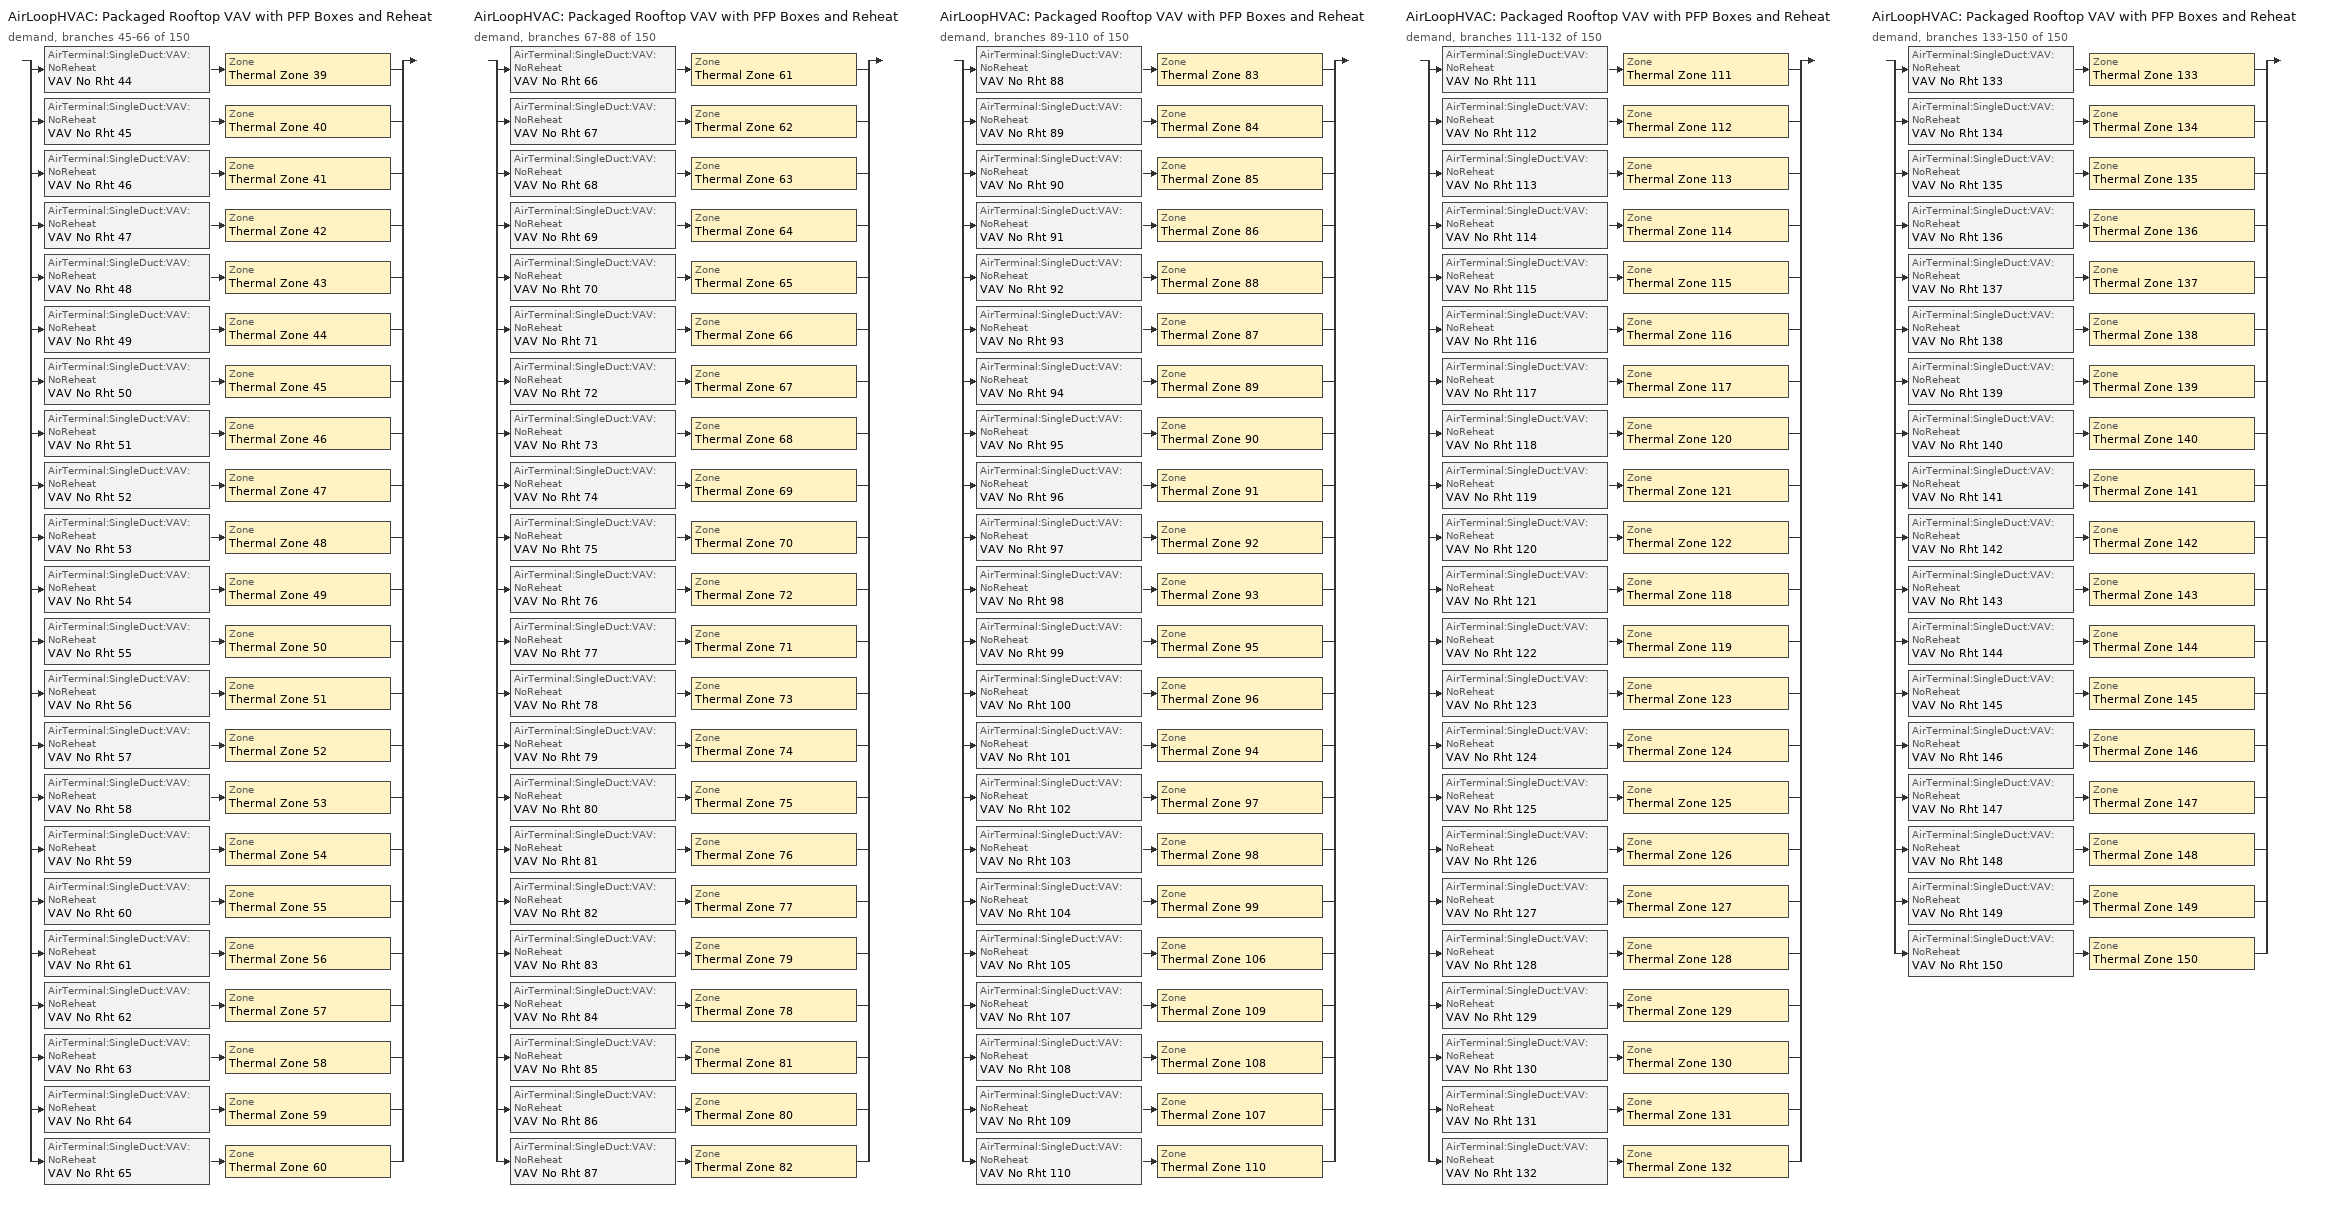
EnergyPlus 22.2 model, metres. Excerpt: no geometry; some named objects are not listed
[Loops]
AirLoopHVAC 'Packaged Rooftop VAV with PFP Boxes and Reheat'
 demand, branches 45-66 of 150: split
  | AirTerminal:SingleDuct:VAV:NoReheat 'VAV No Rht 44' > Zone 'Thermal Zone 39'
  | AirTerminal:SingleDuct:VAV:NoReheat 'VAV No Rht 45' > Zone 'Thermal Zone 40'
  | AirTerminal:SingleDuct:VAV:NoReheat 'VAV No Rht 46' > Zone 'Thermal Zone 41'
  | AirTerminal:SingleDuct:VAV:NoReheat 'VAV No Rht 47' > Zone 'Thermal Zone 42'
  | AirTerminal:SingleDuct:VAV:NoReheat 'VAV No Rht 48' > Zone 'Thermal Zone 43'
  | AirTerminal:SingleDuct:VAV:NoReheat 'VAV No Rht 49' > Zone 'Thermal Zone 44'
  | AirTerminal:SingleDuct:VAV:NoReheat 'VAV No Rht 50' > Zone 'Thermal Zone 45'
  | AirTerminal:SingleDuct:VAV:NoReheat 'VAV No Rht 51' > Zone 'Thermal Zone 46'
  | AirTerminal:SingleDuct:VAV:NoReheat 'VAV No Rht 52' > Zone 'Thermal Zone 47'
  | AirTerminal:SingleDuct:VAV:NoReheat 'VAV No Rht 53' > Zone 'Thermal Zone 48'
  | AirTerminal:SingleDuct:VAV:NoReheat 'VAV No Rht 54' > Zone 'Thermal Zone 49'
  | AirTerminal:SingleDuct:VAV:NoReheat 'VAV No Rht 55' > Zone 'Thermal Zone 50'
  | AirTerminal:SingleDuct:VAV:NoReheat 'VAV No Rht 56' > Zone 'Thermal Zone 51'
  | AirTerminal:SingleDuct:VAV:NoReheat 'VAV No Rht 57' > Zone 'Thermal Zone 52'
  | AirTerminal:SingleDuct:VAV:NoReheat 'VAV No Rht 58' > Zone 'Thermal Zone 53'
  | AirTerminal:SingleDuct:VAV:NoReheat 'VAV No Rht 59' > Zone 'Thermal Zone 54'
  | AirTerminal:SingleDuct:VAV:NoReheat 'VAV No Rht 60' > Zone 'Thermal Zone 55'
  | AirTerminal:SingleDuct:VAV:NoReheat 'VAV No Rht 61' > Zone 'Thermal Zone 56'
  | AirTerminal:SingleDuct:VAV:NoReheat 'VAV No Rht 62' > Zone 'Thermal Zone 57'
  | AirTerminal:SingleDuct:VAV:NoReheat 'VAV No Rht 63' > Zone 'Thermal Zone 58'
  | AirTerminal:SingleDuct:VAV:NoReheat 'VAV No Rht 64' > Zone 'Thermal Zone 59'
  | AirTerminal:SingleDuct:VAV:NoReheat 'VAV No Rht 65' > Zone 'Thermal Zone 60'
AirLoopHVAC 'Packaged Rooftop VAV with PFP Boxes and Reheat'
 demand, branches 67-88 of 150: split
  | AirTerminal:SingleDuct:VAV:NoReheat 'VAV No Rht 66' > Zone 'Thermal Zone 61'
  | AirTerminal:SingleDuct:VAV:NoReheat 'VAV No Rht 67' > Zone 'Thermal Zone 62'
  | AirTerminal:SingleDuct:VAV:NoReheat 'VAV No Rht 68' > Zone 'Thermal Zone 63'
  | AirTerminal:SingleDuct:VAV:NoReheat 'VAV No Rht 69' > Zone 'Thermal Zone 64'
  | AirTerminal:SingleDuct:VAV:NoReheat 'VAV No Rht 70' > Zone 'Thermal Zone 65'
  | AirTerminal:SingleDuct:VAV:NoReheat 'VAV No Rht 71' > Zone 'Thermal Zone 66'
  | AirTerminal:SingleDuct:VAV:NoReheat 'VAV No Rht 72' > Zone 'Thermal Zone 67'
  | AirTerminal:SingleDuct:VAV:NoReheat 'VAV No Rht 73' > Zone 'Thermal Zone 68'
  | AirTerminal:SingleDuct:VAV:NoReheat 'VAV No Rht 74' > Zone 'Thermal Zone 69'
  | AirTerminal:SingleDuct:VAV:NoReheat 'VAV No Rht 75' > Zone 'Thermal Zone 70'
  | AirTerminal:SingleDuct:VAV:NoReheat 'VAV No Rht 76' > Zone 'Thermal Zone 72'
  | AirTerminal:SingleDuct:VAV:NoReheat 'VAV No Rht 77' > Zone 'Thermal Zone 71'
  | AirTerminal:SingleDuct:VAV:NoReheat 'VAV No Rht 78' > Zone 'Thermal Zone 73'
  | AirTerminal:SingleDuct:VAV:NoReheat 'VAV No Rht 79' > Zone 'Thermal Zone 74'
  | AirTerminal:SingleDuct:VAV:NoReheat 'VAV No Rht 80' > Zone 'Thermal Zone 75'
  | AirTerminal:SingleDuct:VAV:NoReheat 'VAV No Rht 81' > Zone 'Thermal Zone 76'
  | AirTerminal:SingleDuct:VAV:NoReheat 'VAV No Rht 82' > Zone 'Thermal Zone 77'
  | AirTerminal:SingleDuct:VAV:NoReheat 'VAV No Rht 83' > Zone 'Thermal Zone 79'
  | AirTerminal:SingleDuct:VAV:NoReheat 'VAV No Rht 84' > Zone 'Thermal Zone 78'
  | AirTerminal:SingleDuct:VAV:NoReheat 'VAV No Rht 85' > Zone 'Thermal Zone 81'
  | AirTerminal:SingleDuct:VAV:NoReheat 'VAV No Rht 86' > Zone 'Thermal Zone 80'
  | AirTerminal:SingleDuct:VAV:NoReheat 'VAV No Rht 87' > Zone 'Thermal Zone 82'
AirLoopHVAC 'Packaged Rooftop VAV with PFP Boxes and Reheat'
 demand, branches 89-110 of 150: split
  | AirTerminal:SingleDuct:VAV:NoReheat 'VAV No Rht 88' > Zone 'Thermal Zone 83'
  | AirTerminal:SingleDuct:VAV:NoReheat 'VAV No Rht 89' > Zone 'Thermal Zone 84'
  | AirTerminal:SingleDuct:VAV:NoReheat 'VAV No Rht 90' > Zone 'Thermal Zone 85'
  | AirTerminal:SingleDuct:VAV:NoReheat 'VAV No Rht 91' > Zone 'Thermal Zone 86'
  | AirTerminal:SingleDuct:VAV:NoReheat 'VAV No Rht 92' > Zone 'Thermal Zone 88'
  | AirTerminal:SingleDuct:VAV:NoReheat 'VAV No Rht 93' > Zone 'Thermal Zone 87'
  | AirTerminal:SingleDuct:VAV:NoReheat 'VAV No Rht 94' > Zone 'Thermal Zone 89'
  | AirTerminal:SingleDuct:VAV:NoReheat 'VAV No Rht 95' > Zone 'Thermal Zone 90'
  | AirTerminal:SingleDuct:VAV:NoReheat 'VAV No Rht 96' > Zone 'Thermal Zone 91'
  | AirTerminal:SingleDuct:VAV:NoReheat 'VAV No Rht 97' > Zone 'Thermal Zone 92'
  | AirTerminal:SingleDuct:VAV:NoReheat 'VAV No Rht 98' > Zone 'Thermal Zone 93'
  | AirTerminal:SingleDuct:VAV:NoReheat 'VAV No Rht 99' > Zone 'Thermal Zone 95'
  | AirTerminal:SingleDuct:VAV:NoReheat 'VAV No Rht 100' > Zone 'Thermal Zone 96'
  | AirTerminal:SingleDuct:VAV:NoReheat 'VAV No Rht 101' > Zone 'Thermal Zone 94'
  | AirTerminal:SingleDuct:VAV:NoReheat 'VAV No Rht 102' > Zone 'Thermal Zone 97'
  | AirTerminal:SingleDuct:VAV:NoReheat 'VAV No Rht 103' > Zone 'Thermal Zone 98'
  | AirTerminal:SingleDuct:VAV:NoReheat 'VAV No Rht 104' > Zone 'Thermal Zone 99'
  | AirTerminal:SingleDuct:VAV:NoReheat 'VAV No Rht 105' > Zone 'Thermal Zone 106'
  | AirTerminal:SingleDuct:VAV:NoReheat 'VAV No Rht 107' > Zone 'Thermal Zone 109'
  | AirTerminal:SingleDuct:VAV:NoReheat 'VAV No Rht 108' > Zone 'Thermal Zone 108'
  | AirTerminal:SingleDuct:VAV:NoReheat 'VAV No Rht 109' > Zone 'Thermal Zone 107'
  | AirTerminal:SingleDuct:VAV:NoReheat 'VAV No Rht 110' > Zone 'Thermal Zone 110'
AirLoopHVAC 'Packaged Rooftop VAV with PFP Boxes and Reheat'
 demand, branches 111-132 of 150: split
  | AirTerminal:SingleDuct:VAV:NoReheat 'VAV No Rht 111' > Zone 'Thermal Zone 111'
  | AirTerminal:SingleDuct:VAV:NoReheat 'VAV No Rht 112' > Zone 'Thermal Zone 112'
  | AirTerminal:SingleDuct:VAV:NoReheat 'VAV No Rht 113' > Zone 'Thermal Zone 113'
  | AirTerminal:SingleDuct:VAV:NoReheat 'VAV No Rht 114' > Zone 'Thermal Zone 114'
  | AirTerminal:SingleDuct:VAV:NoReheat 'VAV No Rht 115' > Zone 'Thermal Zone 115'
  | AirTerminal:SingleDuct:VAV:NoReheat 'VAV No Rht 116' > Zone 'Thermal Zone 116'
  | AirTerminal:SingleDuct:VAV:NoReheat 'VAV No Rht 117' > Zone 'Thermal Zone 117'
  | AirTerminal:SingleDuct:VAV:NoReheat 'VAV No Rht 118' > Zone 'Thermal Zone 120'
  | AirTerminal:SingleDuct:VAV:NoReheat 'VAV No Rht 119' > Zone 'Thermal Zone 121'
  | AirTerminal:SingleDuct:VAV:NoReheat 'VAV No Rht 120' > Zone 'Thermal Zone 122'
  | AirTerminal:SingleDuct:VAV:NoReheat 'VAV No Rht 121' > Zone 'Thermal Zone 118'
  | AirTerminal:SingleDuct:VAV:NoReheat 'VAV No Rht 122' > Zone 'Thermal Zone 119'
  | AirTerminal:SingleDuct:VAV:NoReheat 'VAV No Rht 123' > Zone 'Thermal Zone 123'
  | AirTerminal:SingleDuct:VAV:NoReheat 'VAV No Rht 124' > Zone 'Thermal Zone 124'
  | AirTerminal:SingleDuct:VAV:NoReheat 'VAV No Rht 125' > Zone 'Thermal Zone 125'
  | AirTerminal:SingleDuct:VAV:NoReheat 'VAV No Rht 126' > Zone 'Thermal Zone 126'
  | AirTerminal:SingleDuct:VAV:NoReheat 'VAV No Rht 127' > Zone 'Thermal Zone 127'
  | AirTerminal:SingleDuct:VAV:NoReheat 'VAV No Rht 128' > Zone 'Thermal Zone 128'
  | AirTerminal:SingleDuct:VAV:NoReheat 'VAV No Rht 129' > Zone 'Thermal Zone 129'
  | AirTerminal:SingleDuct:VAV:NoReheat 'VAV No Rht 130' > Zone 'Thermal Zone 130'
  | AirTerminal:SingleDuct:VAV:NoReheat 'VAV No Rht 131' > Zone 'Thermal Zone 131'
  | AirTerminal:SingleDuct:VAV:NoReheat 'VAV No Rht 132' > Zone 'Thermal Zone 132'
AirLoopHVAC 'Packaged Rooftop VAV with PFP Boxes and Reheat'
 demand, branches 133-150 of 150: split
  | AirTerminal:SingleDuct:VAV:NoReheat 'VAV No Rht 133' > Zone 'Thermal Zone 133'
  | AirTerminal:SingleDuct:VAV:NoReheat 'VAV No Rht 134' > Zone 'Thermal Zone 134'
  | AirTerminal:SingleDuct:VAV:NoReheat 'VAV No Rht 135' > Zone 'Thermal Zone 135'
  | AirTerminal:SingleDuct:VAV:NoReheat 'VAV No Rht 136' > Zone 'Thermal Zone 136'
  | AirTerminal:SingleDuct:VAV:NoReheat 'VAV No Rht 137' > Zone 'Thermal Zone 137'
  | AirTerminal:SingleDuct:VAV:NoReheat 'VAV No Rht 138' > Zone 'Thermal Zone 138'
  | AirTerminal:SingleDuct:VAV:NoReheat 'VAV No Rht 139' > Zone 'Thermal Zone 139'
  | AirTerminal:SingleDuct:VAV:NoReheat 'VAV No Rht 140' > Zone 'Thermal Zone 140'
  | AirTerminal:SingleDuct:VAV:NoReheat 'VAV No Rht 141' > Zone 'Thermal Zone 141'
  | AirTerminal:SingleDuct:VAV:NoReheat 'VAV No Rht 142' > Zone 'Thermal Zone 142'
  | AirTerminal:SingleDuct:VAV:NoReheat 'VAV No Rht 143' > Zone 'Thermal Zone 143'
  | AirTerminal:SingleDuct:VAV:NoReheat 'VAV No Rht 144' > Zone 'Thermal Zone 144'
  | AirTerminal:SingleDuct:VAV:NoReheat 'VAV No Rht 145' > Zone 'Thermal Zone 145'
  | AirTerminal:SingleDuct:VAV:NoReheat 'VAV No Rht 146' > Zone 'Thermal Zone 146'
  | AirTerminal:SingleDuct:VAV:NoReheat 'VAV No Rht 147' > Zone 'Thermal Zone 147'
  | AirTerminal:SingleDuct:VAV:NoReheat 'VAV No Rht 148' > Zone 'Thermal Zone 148'
  | AirTerminal:SingleDuct:VAV:NoReheat 'VAV No Rht 149' > Zone 'Thermal Zone 149'
  | AirTerminal:SingleDuct:VAV:NoReheat 'VAV No Rht 150' > Zone 'Thermal Zone 150'
[DesignSpecification:OutdoorAir]
189.1-2009 - Office - ClosedOffice - CZ4-8 Ventilation: Outdoor Air Method=Sum; Outdoor Air Flow per Person=0.00943895; Outdoor Air Flow per Zone Floor Area=0; Outdoor Air Flow per Zone=0; Outdoor Air Flow Air Changes per Hour=0
[DesignSpecification:OutdoorAir:SpaceList] Space 1 Design Specification Outdoor Air Object=189.1-2009 - Office - ClosedOffice - CZ4-8 Ventilation
Name | Space 1
Thermal Zone 106 DSOA Space List | Space 8 - 1
Thermal Zone 107 DSOA Space List | Space 8 - 2
Thermal Zone 108 DSOA Space List | Space 8 - 3
Thermal Zone 109 DSOA Space List | Space 8 - 4
Thermal Zone 110 DSOA Space List | Space 8 - 5
Thermal Zone 111 DSOA Space List | Space 8 - 6
Thermal Zone 112 DSOA Space List | Space 8 - 7
Thermal Zone 113 DSOA Space List | Space 8 - 8
Thermal Zone 114 DSOA Space List | Space 8 - 9
Thermal Zone 115 DSOA Space List | Space 8 - 10
Thermal Zone 116 DSOA Space List | Space 8 - 11
Thermal Zone 117 DSOA Space List | Space 8 - 12
Thermal Zone 118 DSOA Space List | Space 8 - 13
Thermal Zone 119 DSOA Space List | Space 8 - 14
Thermal Zone 120 DSOA Space List | Space 8 - 15
Thermal Zone 121 DSOA Space List | Space 9 - 1
Thermal Zone 122 DSOA Space List | Space 9 - 2
Thermal Zone 123 DSOA Space List | Space 9 - 3
Thermal Zone 124 DSOA Space List | Space 9 - 4
Thermal Zone 125 DSOA Space List | Space 9 - 5
Thermal Zone 126 DSOA Space List | Space 9 - 6
Thermal Zone 127 DSOA Space List | Space 9 - 7
Thermal Zone 128 DSOA Space List | Space 9 - 8
Thermal Zone 129 DSOA Space List | Space 9 - 9
Thermal Zone 130 DSOA Space List | Space 9 - 10
Thermal Zone 131 DSOA Space List | Space 9 - 11
Thermal Zone 132 DSOA Space List | Space 9 - 12
Thermal Zone 133 DSOA Space List | Space 9 - 13
Thermal Zone 134 DSOA Space List | Space 9 - 14
Thermal Zone 135 DSOA Space List | Space 9 - 15
Thermal Zone 136 DSOA Space List | Space 10 - 1
Thermal Zone 137 DSOA Space List | Space 10 - 2
Thermal Zone 138 DSOA Space List | Space 10 - 3
Thermal Zone 139 DSOA Space List | Space 10 - 4
Thermal Zone 140 DSOA Space List | Space 10 - 5
Thermal Zone 141 DSOA Space List | Space 10 - 6
Thermal Zone 142 DSOA Space List | Space 10 - 7
Thermal Zone 143 DSOA Space List | Space 10 - 8
Thermal Zone 144 DSOA Space List | Space 10 - 9
Thermal Zone 145 DSOA Space List | Space 10 - 10
Thermal Zone 146 DSOA Space List | Space 10 - 11
Thermal Zone 147 DSOA Space List | Space 10 - 12
Thermal Zone 148 DSOA Space List | Space 10 - 13
Thermal Zone 149 DSOA Space List | Space 10 - 14
Thermal Zone 150 DSOA Space List | Space 10 - 15
Thermal Zone 39 DSOA Space List | Space 3 - 9
Thermal Zone 40 DSOA Space List | Space 3 - 10
Thermal Zone 41 DSOA Space List | Space 3 - 11
Thermal Zone 42 DSOA Space List | Space 3 - 12
Thermal Zone 43 DSOA Space List | Space 3 - 13
Thermal Zone 44 DSOA Space List | Space 3 - 14
Thermal Zone 45 DSOA Space List | Space 3 - 15
Thermal Zone 46 DSOA Space List | Space 4 - 1
Thermal Zone 47 DSOA Space List | Space 4 - 2
Thermal Zone 48 DSOA Space List | Space 4 - 3
Thermal Zone 49 DSOA Space List | Space 4 - 4
Thermal Zone 50 DSOA Space List | Space 4 - 5
Thermal Zone 51 DSOA Space List | Space 4 - 6
Thermal Zone 52 DSOA Space List | Space 4 - 7
Thermal Zone 53 DSOA Space List | Space 4 - 8
Thermal Zone 54 DSOA Space List | Space 4 - 9
Thermal Zone 55 DSOA Space List | Space 4 - 10
Thermal Zone 56 DSOA Space List | Space 4 - 11
Thermal Zone 57 DSOA Space List | Space 4 - 12
Thermal Zone 58 DSOA Space List | Space 4 - 13
Thermal Zone 59 DSOA Space List | Space 4 - 14
Thermal Zone 60 DSOA Space List | Space 4 - 15
Thermal Zone 61 DSOA Space List | Space 5 - 1
Thermal Zone 62 DSOA Space List | Space 5 - 2
Thermal Zone 63 DSOA Space List | Space 5 - 3
Thermal Zone 64 DSOA Space List | Space 5 - 4
Thermal Zone 65 DSOA Space List | Space 5 - 5
Thermal Zone 66 DSOA Space List | Space 5 - 6
Thermal Zone 67 DSOA Space List | Space 5 - 7
Thermal Zone 68 DSOA Space List | Space 5 - 8
Thermal Zone 69 DSOA Space List | Space 5 - 9
Thermal Zone 70 DSOA Space List | Space 5 - 10
Thermal Zone 71 DSOA Space List | Space 5 - 11
Thermal Zone 72 DSOA Space List | Space 5 - 12
Thermal Zone 73 DSOA Space List | Space 5 - 13
Thermal Zone 74 DSOA Space List | Space 5 - 14
Thermal Zone 75 DSOA Space List | Space 5 - 15
Thermal Zone 76 DSOA Space List | Space 6 - 1
Thermal Zone 77 DSOA Space List | Space 6 - 2
Thermal Zone 78 DSOA Space List | Space 6 - 3
Thermal Zone 79 DSOA Space List | Space 6 - 4
Thermal Zone 80 DSOA Space List | Space 6 - 5
Thermal Zone 81 DSOA Space List | Space 6 - 6
Thermal Zone 82 DSOA Space List | Space 6 - 7
Thermal Zone 83 DSOA Space List | Space 6 - 8
Thermal Zone 84 DSOA Space List | Space 6 - 9
Thermal Zone 85 DSOA Space List | Space 6 - 10
Thermal Zone 86 DSOA Space List | Space 6 - 11
Thermal Zone 87 DSOA Space List | Space 6 - 12
Thermal Zone 88 DSOA Space List | Space 6 - 13
Thermal Zone 89 DSOA Space List | Space 6 - 14
Thermal Zone 90 DSOA Space List | Space 6 - 15
Thermal Zone 91 DSOA Space List | Space 7 - 1
Thermal Zone 92 DSOA Space List | Space 7 - 2
Thermal Zone 93 DSOA Space List | Space 7 - 3
Thermal Zone 94 DSOA Space List | Space 7 - 4
Thermal Zone 95 DSOA Space List | Space 7 - 5
Thermal Zone 96 DSOA Space List | Space 7 - 6
Thermal Zone 97 DSOA Space List | Space 7 - 7
Thermal Zone 98 DSOA Space List | Space 7 - 8
Thermal Zone 99 DSOA Space List | Space 7 - 9
[Sizing:Zone] Zone Cooling Design Supply Air Temperature Input Method=SupplyAirTemperature; Zone Cooling Design Supply Air Temperature=14; Zone Cooling Design Supply Air Temperature Difference=11.11; Zone Heating Design Supply Air Temperature Input Method=SupplyAirTemperature; Zone Heating Design Supply Air Temperature=40; Zone Heating Design Supply Air Temperature Difference=11.11; Zone Cooling Design Supply Air Humidity Ratio=0.0085; Zone Heating Design Supply Air Humidity Ratio=0.008; Cooling Design Air Flow Method=DesignDay; Cooling Design Air Flow Rate=0; Cooling Minimum Air Flow per Zone Floor Area=0.000762; Cooling Minimum Air Flow=0; Cooling Minimum Air Flow Fraction=0; Heating Design Air Flow Method=DesignDay; Heating Design Air Flow Rate=0; Heating Maximum Air Flow per Zone Floor Area=0.002032; Heating Maximum Air Flow=0.141576; Heating Maximum Air Flow Fraction=0.3; Account for Dedicated Outdoor Air System=No; Zone Load Sizing Method=Sensible Load Only No Latent Load; Zone Latent Cooling Design Supply Air Humidity Ratio Input Method=HumidityRatioDifference; Zone Cooling Design Supply Air Humidity Ratio Difference=0.005; Zone Latent Heating Design Supply Air Humidity Ratio Input Method=HumidityRatioDifference; Zone Humidification Design Supply Air Humidity Ratio Difference=0.005
Name | Design Specification Outdoor Air Object
Thermal Zone 106 | Thermal Zone 106 DSOA Space List
Thermal Zone 107 | Thermal Zone 107 DSOA Space List
Thermal Zone 108 | Thermal Zone 108 DSOA Space List
Thermal Zone 109 | Thermal Zone 109 DSOA Space List
Thermal Zone 110 | Thermal Zone 110 DSOA Space List
Thermal Zone 111 | Thermal Zone 111 DSOA Space List
Thermal Zone 112 | Thermal Zone 112 DSOA Space List
Thermal Zone 113 | Thermal Zone 113 DSOA Space List
Thermal Zone 114 | Thermal Zone 114 DSOA Space List
Thermal Zone 115 | Thermal Zone 115 DSOA Space List
Thermal Zone 116 | Thermal Zone 116 DSOA Space List
Thermal Zone 117 | Thermal Zone 117 DSOA Space List
Thermal Zone 118 | Thermal Zone 118 DSOA Space List
Thermal Zone 119 | Thermal Zone 119 DSOA Space List
Thermal Zone 120 | Thermal Zone 120 DSOA Space List
Thermal Zone 121 | Thermal Zone 121 DSOA Space List
Thermal Zone 122 | Thermal Zone 122 DSOA Space List
Thermal Zone 123 | Thermal Zone 123 DSOA Space List
Thermal Zone 124 | Thermal Zone 124 DSOA Space List
Thermal Zone 125 | Thermal Zone 125 DSOA Space List
Thermal Zone 126 | Thermal Zone 126 DSOA Space List
Thermal Zone 127 | Thermal Zone 127 DSOA Space List
Thermal Zone 128 | Thermal Zone 128 DSOA Space List
Thermal Zone 129 | Thermal Zone 129 DSOA Space List
Thermal Zone 130 | Thermal Zone 130 DSOA Space List
Thermal Zone 131 | Thermal Zone 131 DSOA Space List
Thermal Zone 132 | Thermal Zone 132 DSOA Space List
Thermal Zone 133 | Thermal Zone 133 DSOA Space List
Thermal Zone 134 | Thermal Zone 134 DSOA Space List
Thermal Zone 135 | Thermal Zone 135 DSOA Space List
Thermal Zone 136 | Thermal Zone 136 DSOA Space List
Thermal Zone 137 | Thermal Zone 137 DSOA Space List
Thermal Zone 138 | Thermal Zone 138 DSOA Space List
Thermal Zone 139 | Thermal Zone 139 DSOA Space List
Thermal Zone 140 | Thermal Zone 140 DSOA Space List
Thermal Zone 141 | Thermal Zone 141 DSOA Space List
Thermal Zone 142 | Thermal Zone 142 DSOA Space List
Thermal Zone 143 | Thermal Zone 143 DSOA Space List
Thermal Zone 144 | Thermal Zone 144 DSOA Space List
Thermal Zone 145 | Thermal Zone 145 DSOA Space List
Thermal Zone 146 | Thermal Zone 146 DSOA Space List
Thermal Zone 147 | Thermal Zone 147 DSOA Space List
Thermal Zone 148 | Thermal Zone 148 DSOA Space List
Thermal Zone 149 | Thermal Zone 149 DSOA Space List
Thermal Zone 150 | Thermal Zone 150 DSOA Space List
Thermal Zone 39 | Thermal Zone 39 DSOA Space List
Thermal Zone 40 | Thermal Zone 40 DSOA Space List
Thermal Zone 41 | Thermal Zone 41 DSOA Space List
Thermal Zone 42 | Thermal Zone 42 DSOA Space List
Thermal Zone 43 | Thermal Zone 43 DSOA Space List
Thermal Zone 44 | Thermal Zone 44 DSOA Space List
Thermal Zone 45 | Thermal Zone 45 DSOA Space List
Thermal Zone 46 | Thermal Zone 46 DSOA Space List
Thermal Zone 47 | Thermal Zone 47 DSOA Space List
Thermal Zone 48 | Thermal Zone 48 DSOA Space List
Thermal Zone 49 | Thermal Zone 49 DSOA Space List
Thermal Zone 50 | Thermal Zone 50 DSOA Space List
Thermal Zone 51 | Thermal Zone 51 DSOA Space List
Thermal Zone 52 | Thermal Zone 52 DSOA Space List
Thermal Zone 53 | Thermal Zone 53 DSOA Space List
Thermal Zone 54 | Thermal Zone 54 DSOA Space List
Thermal Zone 55 | Thermal Zone 55 DSOA Space List
Thermal Zone 56 | Thermal Zone 56 DSOA Space List
Thermal Zone 57 | Thermal Zone 57 DSOA Space List
Thermal Zone 58 | Thermal Zone 58 DSOA Space List
Thermal Zone 59 | Thermal Zone 59 DSOA Space List
Thermal Zone 60 | Thermal Zone 60 DSOA Space List
Thermal Zone 61 | Thermal Zone 61 DSOA Space List
Thermal Zone 62 | Thermal Zone 62 DSOA Space List
Thermal Zone 63 | Thermal Zone 63 DSOA Space List
Thermal Zone 64 | Thermal Zone 64 DSOA Space List
Thermal Zone 65 | Thermal Zone 65 DSOA Space List
Thermal Zone 66 | Thermal Zone 66 DSOA Space List
Thermal Zone 67 | Thermal Zone 67 DSOA Space List
Thermal Zone 68 | Thermal Zone 68 DSOA Space List
Thermal Zone 69 | Thermal Zone 69 DSOA Space List
Thermal Zone 70 | Thermal Zone 70 DSOA Space List
Thermal Zone 71 | Thermal Zone 71 DSOA Space List
Thermal Zone 72 | Thermal Zone 72 DSOA Space List
Thermal Zone 73 | Thermal Zone 73 DSOA Space List
Thermal Zone 74 | Thermal Zone 74 DSOA Space List
Thermal Zone 75 | Thermal Zone 75 DSOA Space List
Thermal Zone 76 | Thermal Zone 76 DSOA Space List
Thermal Zone 77 | Thermal Zone 77 DSOA Space List
Thermal Zone 78 | Thermal Zone 78 DSOA Space List
Thermal Zone 79 | Thermal Zone 79 DSOA Space List
Thermal Zone 80 | Thermal Zone 80 DSOA Space List
Thermal Zone 81 | Thermal Zone 81 DSOA Space List
Thermal Zone 82 | Thermal Zone 82 DSOA Space List
Thermal Zone 83 | Thermal Zone 83 DSOA Space List
Thermal Zone 84 | Thermal Zone 84 DSOA Space List
Thermal Zone 85 | Thermal Zone 85 DSOA Space List
Thermal Zone 86 | Thermal Zone 86 DSOA Space List
Thermal Zone 87 | Thermal Zone 87 DSOA Space List
Thermal Zone 88 | Thermal Zone 88 DSOA Space List
Thermal Zone 89 | Thermal Zone 89 DSOA Space List
Thermal Zone 90 | Thermal Zone 90 DSOA Space List
Thermal Zone 91 | Thermal Zone 91 DSOA Space List
Thermal Zone 92 | Thermal Zone 92 DSOA Space List
Thermal Zone 93 | Thermal Zone 93 DSOA Space List
Thermal Zone 94 | Thermal Zone 94 DSOA Space List
Thermal Zone 95 | Thermal Zone 95 DSOA Space List
Thermal Zone 96 | Thermal Zone 96 DSOA Space List
Thermal Zone 97 | Thermal Zone 97 DSOA Space List
Thermal Zone 98 | Thermal Zone 98 DSOA Space List
Thermal Zone 99 | Thermal Zone 99 DSOA Space List
[ZoneControl:Thermostat] Temperature Difference Between Cutout And Setpoint=0
Name | Zone or ZoneList | Control Type Schedule | Control 1
Thermal Zone 106 Thermostat | Thermal Zone 106 | Thermal Zone 106 Thermostat Schedule | Thermostat Setpoint Dual Setpoint 135
Thermal Zone 107 Thermostat | Thermal Zone 107 | Thermal Zone 107 Thermostat Schedule | Thermostat Setpoint Dual Setpoint 141
Thermal Zone 108 Thermostat | Thermal Zone 108 | Thermal Zone 108 Thermostat Schedule | Thermostat Setpoint Dual Setpoint 139
Thermal Zone 109 Thermostat | Thermal Zone 109 | Thermal Zone 109 Thermostat Schedule | Thermostat Setpoint Dual Setpoint 138
Thermal Zone 110 Thermostat | Thermal Zone 110 | Thermal Zone 110 Thermostat Schedule | Thermostat Setpoint Dual Setpoint 146
Thermal Zone 111 Thermostat | Thermal Zone 111 | Thermal Zone 111 Thermostat Schedule | Thermostat Setpoint Dual Setpoint 140
Thermal Zone 112 Thermostat | Thermal Zone 112 | Thermal Zone 112 Thermostat Schedule | Thermostat Setpoint Dual Setpoint 91
Thermal Zone 113 Thermostat | Thermal Zone 113 | Thermal Zone 113 Thermostat Schedule | Thermostat Setpoint Dual Setpoint 94
Thermal Zone 114 Thermostat | Thermal Zone 114 | Thermal Zone 114 Thermostat Schedule | Thermostat Setpoint Dual Setpoint 150
Thermal Zone 115 Thermostat | Thermal Zone 115 | Thermal Zone 115 Thermostat Schedule | Thermostat Setpoint Dual Setpoint 136
Thermal Zone 116 Thermostat | Thermal Zone 116 | Thermal Zone 116 Thermostat Schedule | Thermostat Setpoint Dual Setpoint 144
Thermal Zone 117 Thermostat | Thermal Zone 117 | Thermal Zone 117 Thermostat Schedule | Thermostat Setpoint Dual Setpoint 142
Thermal Zone 118 Thermostat | Thermal Zone 118 | Thermal Zone 118 Thermostat Schedule | Thermostat Setpoint Dual Setpoint 126
Thermal Zone 119 Thermostat | Thermal Zone 119 | Thermal Zone 119 Thermostat Schedule | Thermostat Setpoint Dual Setpoint 145
Thermal Zone 120 Thermostat | Thermal Zone 120 | Thermal Zone 120 Thermostat Schedule | Thermostat Setpoint Dual Setpoint 101
Thermal Zone 121 Thermostat | Thermal Zone 121 | Thermal Zone 121 Thermostat Schedule | Thermostat Setpoint Dual Setpoint 147
Thermal Zone 122 Thermostat | Thermal Zone 122 | Thermal Zone 122 Thermostat Schedule | Thermostat Setpoint Dual Setpoint 149
Thermal Zone 123 Thermostat | Thermal Zone 123 | Thermal Zone 123 Thermostat Schedule | Thermostat Setpoint Dual Setpoint 120
Thermal Zone 124 Thermostat | Thermal Zone 124 | Thermal Zone 124 Thermostat Schedule | Thermostat Setpoint Dual Setpoint 143
Thermal Zone 125 Thermostat | Thermal Zone 125 | Thermal Zone 125 Thermostat Schedule | Thermostat Setpoint Dual Setpoint 134
Thermal Zone 126 Thermostat | Thermal Zone 126 | Thermal Zone 126 Thermostat Schedule | Thermostat Setpoint Dual Setpoint 96
Thermal Zone 127 Thermostat | Thermal Zone 127 | Thermal Zone 127 Thermostat Schedule | Thermostat Setpoint Dual Setpoint 99
Thermal Zone 128 Thermostat | Thermal Zone 128 | Thermal Zone 128 Thermostat Schedule | Thermostat Setpoint Dual Setpoint 98
Thermal Zone 129 Thermostat | Thermal Zone 129 | Thermal Zone 129 Thermostat Schedule | Thermostat Setpoint Dual Setpoint 97
Thermal Zone 130 Thermostat | Thermal Zone 130 | Thermal Zone 130 Thermostat Schedule | Thermostat Setpoint Dual Setpoint 137
Thermal Zone 131 Thermostat | Thermal Zone 131 | Thermal Zone 131 Thermostat Schedule | Thermostat Setpoint Dual Setpoint 89
Thermal Zone 132 Thermostat | Thermal Zone 132 | Thermal Zone 132 Thermostat Schedule | Thermostat Setpoint Dual Setpoint 122
Thermal Zone 133 Thermostat | Thermal Zone 133 | Thermal Zone 133 Thermostat Schedule | Thermostat Setpoint Dual Setpoint 148
Thermal Zone 134 Thermostat | Thermal Zone 134 | Thermal Zone 134 Thermostat Schedule | Thermostat Setpoint Dual Setpoint 100
Thermal Zone 135 Thermostat | Thermal Zone 135 | Thermal Zone 135 Thermostat Schedule | Thermostat Setpoint Dual Setpoint 93
Thermal Zone 136 Thermostat | Thermal Zone 136 | Thermal Zone 136 Thermostat Schedule | Thermostat Setpoint Dual Setpoint 125
Thermal Zone 137 Thermostat | Thermal Zone 137 | Thermal Zone 137 Thermostat Schedule | Thermostat Setpoint Dual Setpoint 130
Thermal Zone 138 Thermostat | Thermal Zone 138 | Thermal Zone 138 Thermostat Schedule | Thermostat Setpoint Dual Setpoint 129
Thermal Zone 139 Thermostat | Thermal Zone 139 | Thermal Zone 139 Thermostat Schedule | Thermostat Setpoint Dual Setpoint 121
Thermal Zone 140 Thermostat | Thermal Zone 140 | Thermal Zone 140 Thermostat Schedule | Thermostat Setpoint Dual Setpoint 88
Thermal Zone 141 Thermostat | Thermal Zone 141 | Thermal Zone 141 Thermostat Schedule | Thermostat Setpoint Dual Setpoint 92
Thermal Zone 142 Thermostat | Thermal Zone 142 | Thermal Zone 142 Thermostat Schedule | Thermostat Setpoint Dual Setpoint 90
Thermal Zone 143 Thermostat | Thermal Zone 143 | Thermal Zone 143 Thermostat Schedule | Thermostat Setpoint Dual Setpoint 128
Thermal Zone 144 Thermostat | Thermal Zone 144 | Thermal Zone 144 Thermostat Schedule | Thermostat Setpoint Dual Setpoint 95
Thermal Zone 145 Thermostat | Thermal Zone 145 | Thermal Zone 145 Thermostat Schedule | Thermostat Setpoint Dual Setpoint 123
Thermal Zone 146 Thermostat | Thermal Zone 146 | Thermal Zone 146 Thermostat Schedule | Thermostat Setpoint Dual Setpoint 133
Thermal Zone 147 Thermostat | Thermal Zone 147 | Thermal Zone 147 Thermostat Schedule | Thermostat Setpoint Dual Setpoint 127
Thermal Zone 148 Thermostat | Thermal Zone 148 | Thermal Zone 148 Thermostat Schedule | Thermostat Setpoint Dual Setpoint 132
Thermal Zone 149 Thermostat | Thermal Zone 149 | Thermal Zone 149 Thermostat Schedule | Thermostat Setpoint Dual Setpoint 124
Thermal Zone 150 Thermostat | Thermal Zone 150 | Thermal Zone 150 Thermostat Schedule | Thermostat Setpoint Dual Setpoint 131
Thermal Zone 39 Thermostat | Thermal Zone 39 | Thermal Zone 39 Thermostat Schedule | Thermostat Setpoint Dual Setpoint 66
Thermal Zone 40 Thermostat | Thermal Zone 40 | Thermal Zone 40 Thermostat Schedule | Thermostat Setpoint Dual Setpoint 77
Thermal Zone 41 Thermostat | Thermal Zone 41 | Thermal Zone 41 Thermostat Schedule | Thermostat Setpoint Dual Setpoint 55
Thermal Zone 42 Thermostat | Thermal Zone 42 | Thermal Zone 42 Thermostat Schedule | Thermostat Setpoint Dual Setpoint 59
Thermal Zone 43 Thermostat | Thermal Zone 43 | Thermal Zone 43 Thermostat Schedule | Thermostat Setpoint Dual Setpoint 57
Thermal Zone 44 Thermostat | Thermal Zone 44 | Thermal Zone 44 Thermostat Schedule | Thermostat Setpoint Dual Setpoint 69
Thermal Zone 45 Thermostat | Thermal Zone 45 | Thermal Zone 45 Thermostat Schedule | Thermostat Setpoint Dual Setpoint 60
Thermal Zone 46 Thermostat | Thermal Zone 46 | Thermal Zone 46 Thermostat Schedule | Thermostat Setpoint Dual Setpoint 64
Thermal Zone 47 Thermostat | Thermal Zone 47 | Thermal Zone 47 Thermostat Schedule | Thermostat Setpoint Dual Setpoint 72
Thermal Zone 48 Thermostat | Thermal Zone 48 | Thermal Zone 48 Thermostat Schedule | Thermostat Setpoint Dual Setpoint 83
Thermal Zone 49 Thermostat | Thermal Zone 49 | Thermal Zone 49 Thermostat Schedule | Thermostat Setpoint Dual Setpoint 73
Thermal Zone 50 Thermostat | Thermal Zone 50 | Thermal Zone 50 Thermostat Schedule | Thermostat Setpoint Dual Setpoint 58
Thermal Zone 51 Thermostat | Thermal Zone 51 | Thermal Zone 51 Thermostat Schedule | Thermostat Setpoint Dual Setpoint 84
Thermal Zone 52 Thermostat | Thermal Zone 52 | Thermal Zone 52 Thermostat Schedule | Thermostat Setpoint Dual Setpoint 82
Thermal Zone 53 Thermostat | Thermal Zone 53 | Thermal Zone 53 Thermostat Schedule | Thermostat Setpoint Dual Setpoint 63
Thermal Zone 54 Thermostat | Thermal Zone 54 | Thermal Zone 54 Thermostat Schedule | Thermostat Setpoint Dual Setpoint 78
Thermal Zone 55 Thermostat | Thermal Zone 55 | Thermal Zone 55 Thermostat Schedule | Thermostat Setpoint Dual Setpoint 67
Thermal Zone 56 Thermostat | Thermal Zone 56 | Thermal Zone 56 Thermostat Schedule | Thermostat Setpoint Dual Setpoint 71
Thermal Zone 57 Thermostat | Thermal Zone 57 | Thermal Zone 57 Thermostat Schedule | Thermostat Setpoint Dual Setpoint 74
Thermal Zone 58 Thermostat | Thermal Zone 58 | Thermal Zone 58 Thermostat Schedule | Thermostat Setpoint Dual Setpoint 75
Thermal Zone 59 Thermostat | Thermal Zone 59 | Thermal Zone 59 Thermostat Schedule | Thermostat Setpoint Dual Setpoint 81
Thermal Zone 60 Thermostat | Thermal Zone 60 | Thermal Zone 60 Thermostat Schedule | Thermostat Setpoint Dual Setpoint 85
Thermal Zone 61 Thermostat | Thermal Zone 61 | Thermal Zone 61 Thermostat Schedule | Thermostat Setpoint Dual Setpoint 50
Thermal Zone 62 Thermostat | Thermal Zone 62 | Thermal Zone 62 Thermostat Schedule | Thermostat Setpoint Dual Setpoint 28
Thermal Zone 63 Thermostat | Thermal Zone 63 | Thermal Zone 63 Thermostat Schedule | Thermostat Setpoint Dual Setpoint 43
Thermal Zone 64 Thermostat | Thermal Zone 64 | Thermal Zone 64 Thermostat Schedule | Thermostat Setpoint Dual Setpoint 26
Thermal Zone 65 Thermostat | Thermal Zone 65 | Thermal Zone 65 Thermostat Schedule | Thermostat Setpoint Dual Setpoint 27
Thermal Zone 66 Thermostat | Thermal Zone 66 | Thermal Zone 66 Thermostat Schedule | Thermostat Setpoint Dual Setpoint 34
Thermal Zone 67 Thermostat | Thermal Zone 67 | Thermal Zone 67 Thermostat Schedule | Thermostat Setpoint Dual Setpoint 30
Thermal Zone 68 Thermostat | Thermal Zone 68 | Thermal Zone 68 Thermostat Schedule | Thermostat Setpoint Dual Setpoint 45
Thermal Zone 69 Thermostat | Thermal Zone 69 | Thermal Zone 69 Thermostat Schedule | Thermostat Setpoint Dual Setpoint 31
Thermal Zone 70 Thermostat | Thermal Zone 70 | Thermal Zone 70 Thermostat Schedule | Thermostat Setpoint Dual Setpoint 51
Thermal Zone 71 Thermostat | Thermal Zone 71 | Thermal Zone 71 Thermostat Schedule | Thermostat Setpoint Dual Setpoint 49
Thermal Zone 72 Thermostat | Thermal Zone 72 | Thermal Zone 72 Thermostat Schedule | Thermostat Setpoint Dual Setpoint 48
Thermal Zone 73 Thermostat | Thermal Zone 73 | Thermal Zone 73 Thermostat Schedule | Thermostat Setpoint Dual Setpoint 54
Thermal Zone 74 Thermostat | Thermal Zone 74 | Thermal Zone 74 Thermostat Schedule | Thermostat Setpoint Dual Setpoint 53
Thermal Zone 75 Thermostat | Thermal Zone 75 | Thermal Zone 75 Thermostat Schedule | Thermostat Setpoint Dual Setpoint 35
Thermal Zone 76 Thermostat | Thermal Zone 76 | Thermal Zone 76 Thermostat Schedule | Thermostat Setpoint Dual Setpoint 32
Thermal Zone 77 Thermostat | Thermal Zone 77 | Thermal Zone 77 Thermostat Schedule | Thermostat Setpoint Dual Setpoint 20
Thermal Zone 78 Thermostat | Thermal Zone 78 | Thermal Zone 78 Thermostat Schedule | Thermostat Setpoint Dual Setpoint 19
Thermal Zone 79 Thermostat | Thermal Zone 79 | Thermal Zone 79 Thermostat Schedule | Thermostat Setpoint Dual Setpoint 52
Thermal Zone 80 Thermostat | Thermal Zone 80 | Thermal Zone 80 Thermostat Schedule | Thermostat Setpoint Dual Setpoint 116
Thermal Zone 81 Thermostat | Thermal Zone 81 | Thermal Zone 81 Thermostat Schedule | Thermostat Setpoint Dual Setpoint 108
Thermal Zone 82 Thermostat | Thermal Zone 82 | Thermal Zone 82 Thermostat Schedule | Thermostat Setpoint Dual Setpoint 56
Thermal Zone 83 Thermostat | Thermal Zone 83 | Thermal Zone 83 Thermostat Schedule | Thermostat Setpoint Dual Setpoint 117
Thermal Zone 84 Thermostat | Thermal Zone 84 | Thermal Zone 84 Thermostat Schedule | Thermostat Setpoint Dual Setpoint 105
Thermal Zone 85 Thermostat | Thermal Zone 85 | Thermal Zone 85 Thermostat Schedule | Thermostat Setpoint Dual Setpoint 21
Thermal Zone 86 Thermostat | Thermal Zone 86 | Thermal Zone 86 Thermostat Schedule | Thermostat Setpoint Dual Setpoint 15
Thermal Zone 87 Thermostat | Thermal Zone 87 | Thermal Zone 87 Thermostat Schedule | Thermostat Setpoint Dual Setpoint 22
Thermal Zone 88 Thermostat | Thermal Zone 88 | Thermal Zone 88 Thermostat Schedule | Thermostat Setpoint Dual Setpoint 18
Thermal Zone 89 Thermostat | Thermal Zone 89 | Thermal Zone 89 Thermostat Schedule | Thermostat Setpoint Dual Setpoint 14
Thermal Zone 90 Thermostat | Thermal Zone 90 | Thermal Zone 90 Thermostat Schedule | Thermostat Setpoint Dual Setpoint 17
Thermal Zone 91 Thermostat | Thermal Zone 91 | Thermal Zone 91 Thermostat Schedule | Thermostat Setpoint Dual Setpoint 119
Thermal Zone 92 Thermostat | Thermal Zone 92 | Thermal Zone 92 Thermostat Schedule | Thermostat Setpoint Dual Setpoint 104
Thermal Zone 93 Thermostat | Thermal Zone 93 | Thermal Zone 93 Thermostat Schedule | Thermostat Setpoint Dual Setpoint 109
Thermal Zone 94 Thermostat | Thermal Zone 94 | Thermal Zone 94 Thermostat Schedule | Thermostat Setpoint Dual Setpoint 16
Thermal Zone 95 Thermostat | Thermal Zone 95 | Thermal Zone 95 Thermostat Schedule | Thermostat Setpoint Dual Setpoint 113
Thermal Zone 96 Thermostat | Thermal Zone 96 | Thermal Zone 96 Thermostat Schedule | Thermostat Setpoint Dual Setpoint 102
Thermal Zone 97 Thermostat | Thermal Zone 97 | Thermal Zone 97 Thermostat Schedule | Thermostat Setpoint Dual Setpoint 118
Thermal Zone 98 Thermostat | Thermal Zone 98 | Thermal Zone 98 Thermostat Schedule | Thermostat Setpoint Dual Setpoint 110
Thermal Zone 99 Thermostat | Thermal Zone 99 | Thermal Zone 99 Thermostat Schedule | Thermostat Setpoint Dual Setpoint 115
[ThermostatSetpoint:DualSetpoint] Heating Setpoint Temperature Schedule=default heating; Cooling Setpoint Temperature Schedule=default cooling
Thermostat Setpoint Dual Setpoint 135; Thermostat Setpoint Dual Setpoint 141; Thermostat Setpoint Dual Setpoint 139; Thermostat Setpoint Dual Setpoint 138; Thermostat Setpoint Dual Setpoint 146; Thermostat Setpoint Dual Setpoint 140; Thermostat Setpoint Dual Setpoint 91; Thermostat Setpoint Dual Setpoint 94; Thermostat Setpoint Dual Setpoint 150; Thermostat Setpoint Dual Setpoint 136; Thermostat Setpoint Dual Setpoint 144; Thermostat Setpoint Dual Setpoint 142; Thermostat Setpoint Dual Setpoint 126; Thermostat Setpoint Dual Setpoint 145; Thermostat Setpoint Dual Setpoint 101; Thermostat Setpoint Dual Setpoint 147; Thermostat Setpoint Dual Setpoint 149; Thermostat Setpoint Dual Setpoint 120; Thermostat Setpoint Dual Setpoint 143; Thermostat Setpoint Dual Setpoint 134; Thermostat Setpoint Dual Setpoint 96; Thermostat Setpoint Dual Setpoint 99; Thermostat Setpoint Dual Setpoint 98; Thermostat Setpoint Dual Setpoint 97; Thermostat Setpoint Dual Setpoint 137; Thermostat Setpoint Dual Setpoint 89; Thermostat Setpoint Dual Setpoint 122; Thermostat Setpoint Dual Setpoint 148; Thermostat Setpoint Dual Setpoint 100; Thermostat Setpoint Dual Setpoint 93; Thermostat Setpoint Dual Setpoint 125; Thermostat Setpoint Dual Setpoint 130; Thermostat Setpoint Dual Setpoint 129; Thermostat Setpoint Dual Setpoint 121; Thermostat Setpoint Dual Setpoint 88; Thermostat Setpoint Dual Setpoint 92; Thermostat Setpoint Dual Setpoint 90; Thermostat Setpoint Dual Setpoint 128; Thermostat Setpoint Dual Setpoint 95; Thermostat Setpoint Dual Setpoint 123; Thermostat Setpoint Dual Setpoint 133; Thermostat Setpoint Dual Setpoint 127; Thermostat Setpoint Dual Setpoint 132; Thermostat Setpoint Dual Setpoint 124; Thermostat Setpoint Dual Setpoint 131; Thermostat Setpoint Dual Setpoint 66; Thermostat Setpoint Dual Setpoint 77; Thermostat Setpoint Dual Setpoint 55; Thermostat Setpoint Dual Setpoint 59; Thermostat Setpoint Dual Setpoint 57; Thermostat Setpoint Dual Setpoint 69; Thermostat Setpoint Dual Setpoint 60; Thermostat Setpoint Dual Setpoint 64; Thermostat Setpoint Dual Setpoint 72; Thermostat Setpoint Dual Setpoint 83; Thermostat Setpoint Dual Setpoint 73; Thermostat Setpoint Dual Setpoint 58; Thermostat Setpoint Dual Setpoint 84; Thermostat Setpoint Dual Setpoint 82; Thermostat Setpoint Dual Setpoint 63; Thermostat Setpoint Dual Setpoint 78; Thermostat Setpoint Dual Setpoint 67; Thermostat Setpoint Dual Setpoint 71; Thermostat Setpoint Dual Setpoint 74; Thermostat Setpoint Dual Setpoint 75; Thermostat Setpoint Dual Setpoint 81; Thermostat Setpoint Dual Setpoint 85; Thermostat Setpoint Dual Setpoint 50; Thermostat Setpoint Dual Setpoint 28; Thermostat Setpoint Dual Setpoint 43; Thermostat Setpoint Dual Setpoint 26; Thermostat Setpoint Dual Setpoint 27; Thermostat Setpoint Dual Setpoint 34; Thermostat Setpoint Dual Setpoint 30; Thermostat Setpoint Dual Setpoint 45; Thermostat Setpoint Dual Setpoint 31; Thermostat Setpoint Dual Setpoint 51; Thermostat Setpoint Dual Setpoint 49; Thermostat Setpoint Dual Setpoint 48; Thermostat Setpoint Dual Setpoint 54; Thermostat Setpoint Dual Setpoint 53; Thermostat Setpoint Dual Setpoint 35; Thermostat Setpoint Dual Setpoint 32; Thermostat Setpoint Dual Setpoint 20; Thermostat Setpoint Dual Setpoint 19; Thermostat Setpoint Dual Setpoint 52; Thermostat Setpoint Dual Setpoint 116; Thermostat Setpoint Dual Setpoint 108; Thermostat Setpoint Dual Setpoint 56; Thermostat Setpoint Dual Setpoint 117; Thermostat Setpoint Dual Setpoint 105; Thermostat Setpoint Dual Setpoint 21; Thermostat Setpoint Dual Setpoint 15; Thermostat Setpoint Dual Setpoint 22; Thermostat Setpoint Dual Setpoint 18; Thermostat Setpoint Dual Setpoint 14; Thermostat Setpoint Dual Setpoint 17; Thermostat Setpoint Dual Setpoint 119; Thermostat Setpoint Dual Setpoint 104; Thermostat Setpoint Dual Setpoint 109; Thermostat Setpoint Dual Setpoint 16; Thermostat Setpoint Dual Setpoint 113; Thermostat Setpoint Dual Setpoint 102; Thermostat Setpoint Dual Setpoint 118; Thermostat Setpoint Dual Setpoint 110; Thermostat Setpoint Dual Setpoint 115
[AirTerminal:SingleDuct:VAV:NoReheat] Availability Schedule=Always On Discrete hvac_library; Maximum Air Flow Rate=Autosize; Zone Minimum Air Flow Input Method=Constant; Constant Minimum Air Flow Fraction=0.3; Fixed Minimum Air Flow Rate=Autosize
VAV No Rht 105; VAV No Rht 109; VAV No Rht 108; VAV No Rht 107; VAV No Rht 110; VAV No Rht 111; VAV No Rht 112; VAV No Rht 113; VAV No Rht 114; VAV No Rht 115; VAV No Rht 116; VAV No Rht 117; VAV No Rht 121; VAV No Rht 122; VAV No Rht 118; VAV No Rht 119; VAV No Rht 120; VAV No Rht 123; VAV No Rht 124; VAV No Rht 125; VAV No Rht 126; VAV No Rht 127; VAV No Rht 128; VAV No Rht 129; VAV No Rht 130; VAV No Rht 131; VAV No Rht 132; VAV No Rht 133; VAV No Rht 134; VAV No Rht 135; VAV No Rht 136; VAV No Rht 137; VAV No Rht 138; VAV No Rht 139; VAV No Rht 140; VAV No Rht 141; VAV No Rht 142; VAV No Rht 143; VAV No Rht 144; VAV No Rht 145; VAV No Rht 146; VAV No Rht 147; VAV No Rht 148; VAV No Rht 149; VAV No Rht 150; VAV No Rht 44; VAV No Rht 45; VAV No Rht 46; VAV No Rht 47; VAV No Rht 48; VAV No Rht 49; VAV No Rht 50; VAV No Rht 51; VAV No Rht 52; VAV No Rht 53; VAV No Rht 54; VAV No Rht 55; VAV No Rht 56; VAV No Rht 57; VAV No Rht 58; VAV No Rht 59; VAV No Rht 60; VAV No Rht 61; VAV No Rht 62; VAV No Rht 63; VAV No Rht 64; VAV No Rht 65; VAV No Rht 66; VAV No Rht 67; VAV No Rht 68; VAV No Rht 69; VAV No Rht 70; VAV No Rht 71; VAV No Rht 72; VAV No Rht 73; VAV No Rht 74; VAV No Rht 75; VAV No Rht 77; VAV No Rht 76; VAV No Rht 78; VAV No Rht 79; VAV No Rht 80; VAV No Rht 81; VAV No Rht 82; VAV No Rht 84; VAV No Rht 83; VAV No Rht 86; VAV No Rht 85; VAV No Rht 87; VAV No Rht 88; VAV No Rht 89; VAV No Rht 90; VAV No Rht 91; VAV No Rht 93; VAV No Rht 92; VAV No Rht 94; VAV No Rht 95; VAV No Rht 96; VAV No Rht 97; VAV No Rht 98; VAV No Rht 101; VAV No Rht 99; VAV No Rht 100; VAV No Rht 102; VAV No Rht 103; VAV No Rht 104
[Zone equipment]
Thermal Zone 106: VAV No Rht 105
Thermal Zone 107: VAV No Rht 109
Thermal Zone 108: VAV No Rht 108
Thermal Zone 109: VAV No Rht 107
Thermal Zone 110: VAV No Rht 110
Thermal Zone 111: VAV No Rht 111
Thermal Zone 112: VAV No Rht 112
Thermal Zone 113: VAV No Rht 113
Thermal Zone 114: VAV No Rht 114
Thermal Zone 115: VAV No Rht 115
Thermal Zone 116: VAV No Rht 116
Thermal Zone 117: VAV No Rht 117
Thermal Zone 118: VAV No Rht 121
Thermal Zone 119: VAV No Rht 122
Thermal Zone 120: VAV No Rht 118
Thermal Zone 121: VAV No Rht 119
Thermal Zone 122: VAV No Rht 120
Thermal Zone 123: VAV No Rht 123
Thermal Zone 124: VAV No Rht 124
Thermal Zone 125: VAV No Rht 125
Thermal Zone 126: VAV No Rht 126
Thermal Zone 127: VAV No Rht 127
Thermal Zone 128: VAV No Rht 128
Thermal Zone 129: VAV No Rht 129
Thermal Zone 130: VAV No Rht 130
Thermal Zone 131: VAV No Rht 131
Thermal Zone 132: VAV No Rht 132
Thermal Zone 133: VAV No Rht 133
Thermal Zone 134: VAV No Rht 134
Thermal Zone 135: VAV No Rht 135
Thermal Zone 136: VAV No Rht 136
Thermal Zone 137: VAV No Rht 137
Thermal Zone 138: VAV No Rht 138
Thermal Zone 139: VAV No Rht 139
Thermal Zone 140: VAV No Rht 140
Thermal Zone 141: VAV No Rht 141
Thermal Zone 142: VAV No Rht 142
Thermal Zone 143: VAV No Rht 143
Thermal Zone 144: VAV No Rht 144
Thermal Zone 145: VAV No Rht 145
Thermal Zone 146: VAV No Rht 146
Thermal Zone 147: VAV No Rht 147
Thermal Zone 148: VAV No Rht 148
Thermal Zone 149: VAV No Rht 149
Thermal Zone 150: VAV No Rht 150
Thermal Zone 39: VAV No Rht 44
Thermal Zone 40: VAV No Rht 45
Thermal Zone 41: VAV No Rht 46
Thermal Zone 42: VAV No Rht 47
Thermal Zone 43: VAV No Rht 48
Thermal Zone 44: VAV No Rht 49
Thermal Zone 45: VAV No Rht 50
Thermal Zone 46: VAV No Rht 51
Thermal Zone 47: VAV No Rht 52
Thermal Zone 48: VAV No Rht 53
Thermal Zone 49: VAV No Rht 54
Thermal Zone 50: VAV No Rht 55
Thermal Zone 51: VAV No Rht 56
Thermal Zone 52: VAV No Rht 57
Thermal Zone 53: VAV No Rht 58
Thermal Zone 54: VAV No Rht 59
Thermal Zone 55: VAV No Rht 60
Thermal Zone 56: VAV No Rht 61
Thermal Zone 57: VAV No Rht 62
Thermal Zone 58: VAV No Rht 63
Thermal Zone 59: VAV No Rht 64
Thermal Zone 60: VAV No Rht 65
Thermal Zone 61: VAV No Rht 66
Thermal Zone 62: VAV No Rht 67
Thermal Zone 63: VAV No Rht 68
Thermal Zone 64: VAV No Rht 69
Thermal Zone 65: VAV No Rht 70
Thermal Zone 66: VAV No Rht 71
Thermal Zone 67: VAV No Rht 72
Thermal Zone 68: VAV No Rht 73
Thermal Zone 69: VAV No Rht 74
Thermal Zone 70: VAV No Rht 75
Thermal Zone 71: VAV No Rht 77
Thermal Zone 72: VAV No Rht 76
Thermal Zone 73: VAV No Rht 78
Thermal Zone 74: VAV No Rht 79
Thermal Zone 75: VAV No Rht 80
Thermal Zone 76: VAV No Rht 81
Thermal Zone 77: VAV No Rht 82
Thermal Zone 78: VAV No Rht 84
Thermal Zone 79: VAV No Rht 83
Thermal Zone 80: VAV No Rht 86
Thermal Zone 81: VAV No Rht 85
Thermal Zone 82: VAV No Rht 87
Thermal Zone 83: VAV No Rht 88
Thermal Zone 84: VAV No Rht 89
Thermal Zone 85: VAV No Rht 90
Thermal Zone 86: VAV No Rht 91
Thermal Zone 87: VAV No Rht 93
Thermal Zone 88: VAV No Rht 92
Thermal Zone 89: VAV No Rht 94
Thermal Zone 90: VAV No Rht 95
Thermal Zone 91: VAV No Rht 96
Thermal Zone 92: VAV No Rht 97
Thermal Zone 93: VAV No Rht 98
Thermal Zone 94: VAV No Rht 101
Thermal Zone 95: VAV No Rht 99
Thermal Zone 96: VAV No Rht 100
Thermal Zone 97: VAV No Rht 102
Thermal Zone 98: VAV No Rht 103
Thermal Zone 99: VAV No Rht 104
[Schedule:Day:Interval]
Schedule Day 2: No, 24:00, -10
Schedule Day 1: No, 24:00, 50
[Schedule:Week:Daily]
default heating Week Rule - Jan1-Dec31: Schedule Day 2, Schedule Day 2, Schedule Day 2, Schedule Day 2, Schedule Day 2, Schedule Day 2, Schedule Day 2, Schedule Day 2, Schedule Day 2, Schedule Day 2, Schedule Day 2, Schedule Day 2
default cooling Week Rule - Jan1-Dec31: Schedule Day 1, Schedule Day 1, Schedule Day 1, Schedule Day 1, Schedule Day 1, Schedule Day 1, Schedule Day 1, Schedule Day 1, Schedule Day 1, Schedule Day 1, Schedule Day 1, Schedule Day 1
[Schedule:Year]
default heating: default heating Week Rule - Jan1-Dec31, 1, 1, 12, 31
default cooling: default cooling Week Rule - Jan1-Dec31, 1, 1, 12, 31
[Schedule:Compact]
Thermal Zone 106 Thermostat Schedule; Thermal Zone 107 Thermostat Schedule; Thermal Zone 108 Thermostat Schedule; Thermal Zone 109 Thermostat Schedule; Thermal Zone 110 Thermostat Schedule; Thermal Zone 111 Thermostat Schedule; Thermal Zone 112 Thermostat Schedule; Thermal Zone 113 Thermostat Schedule; Thermal Zone 114 Thermostat Schedule; Thermal Zone 115 Thermostat Schedule; Thermal Zone 116 Thermostat Schedule; Thermal Zone 117 Thermostat Schedule; Thermal Zone 118 Thermostat Schedule; Thermal Zone 119 Thermostat Schedule; Thermal Zone 120 Thermostat Schedule; Thermal Zone 121 Thermostat Schedule; Thermal Zone 122 Thermostat Schedule; Thermal Zone 123 Thermostat Schedule; Thermal Zone 124 Thermostat Schedule; Thermal Zone 125 Thermostat Schedule; Thermal Zone 126 Thermostat Schedule; Thermal Zone 127 Thermostat Schedule; Thermal Zone 128 Thermostat Schedule; Thermal Zone 129 Thermostat Schedule; Thermal Zone 130 Thermostat Schedule; Thermal Zone 131 Thermostat Schedule; Thermal Zone 132 Thermostat Schedule; Thermal Zone 133 Thermostat Schedule; Thermal Zone 134 Thermostat Schedule; Thermal Zone 135 Thermostat Schedule; Thermal Zone 136 Thermostat Schedule; Thermal Zone 137 Thermostat Schedule; Thermal Zone 138 Thermostat Schedule; Thermal Zone 139 Thermostat Schedule; Thermal Zone 140 Thermostat Schedule; Thermal Zone 141 Thermostat Schedule; Thermal Zone 142 Thermostat Schedule; Thermal Zone 143 Thermostat Schedule; Thermal Zone 144 Thermostat Schedule; Thermal Zone 145 Thermostat Schedule; Thermal Zone 146 Thermostat Schedule; Thermal Zone 147 Thermostat Schedule; Thermal Zone 148 Thermostat Schedule; Thermal Zone 149 Thermostat Schedule; Thermal Zone 150 Thermostat Schedule; Thermal Zone 39 Thermostat Schedule; Thermal Zone 40 Thermostat Schedule; Thermal Zone 41 Thermostat Schedule; Thermal Zone 42 Thermostat Schedule; Thermal Zone 43 Thermostat Schedule; Thermal Zone 44 Thermostat Schedule; Thermal Zone 45 Thermostat Schedule; Thermal Zone 46 Thermostat Schedule; Thermal Zone 47 Thermostat Schedule; Thermal Zone 48 Thermostat Schedule; Thermal Zone 49 Thermostat Schedule; Thermal Zone 50 Thermostat Schedule; Thermal Zone 51 Thermostat Schedule; Thermal Zone 52 Thermostat Schedule; Thermal Zone 53 Thermostat Schedule; Thermal Zone 54 Thermostat Schedule; Thermal Zone 55 Thermostat Schedule; Thermal Zone 56 Thermostat Schedule; Thermal Zone 57 Thermostat Schedule; Thermal Zone 58 Thermostat Schedule; Thermal Zone 59 Thermostat Schedule; Thermal Zone 60 Thermostat Schedule; Thermal Zone 61 Thermostat Schedule; Thermal Zone 62 Thermostat Schedule; Thermal Zone 63 Thermostat Schedule; Thermal Zone 64 Thermostat Schedule; Thermal Zone 65 Thermostat Schedule; Thermal Zone 66 Thermostat Schedule; Thermal Zone 67 Thermostat Schedule; Thermal Zone 68 Thermostat Schedule; Thermal Zone 69 Thermostat Schedule; Thermal Zone 70 Thermostat Schedule; Thermal Zone 71 Thermostat Schedule; Thermal Zone 72 Thermostat Schedule; Thermal Zone 73 Thermostat Schedule; Thermal Zone 74 Thermostat Schedule; Thermal Zone 75 Thermostat Schedule; Thermal Zone 76 Thermostat Schedule; Thermal Zone 77 Thermostat Schedule; Thermal Zone 78 Thermostat Schedule; Thermal Zone 79 Thermostat Schedule; Thermal Zone 80 Thermostat Schedule; Thermal Zone 81 Thermostat Schedule; Thermal Zone 82 Thermostat Schedule; Thermal Zone 83 Thermostat Schedule; Thermal Zone 84 Thermostat Schedule; Thermal Zone 85 Thermostat Schedule; Thermal Zone 86 Thermostat Schedule; Thermal Zone 87 Thermostat Schedule; Thermal Zone 88 Thermostat Schedule; Thermal Zone 89 Thermostat Schedule; Thermal Zone 90 Thermostat Schedule; Thermal Zone 91 Thermostat Schedule; Thermal Zone 92 Thermostat Schedule; Thermal Zone 93 Thermostat Schedule; Thermal Zone 94 Thermostat Schedule; Thermal Zone 95 Thermostat Schedule; Thermal Zone 96 Thermostat Schedule; Thermal Zone 97 Thermostat Schedule; Thermal Zone 98 Thermostat Schedule; Thermal Zone 99 Thermostat Schedule: Through: 12/31, For: AllDays, Until: 24:00, 4
[Schedule:Constant]
Always On Discrete hvac_library: Hourly Value=1
